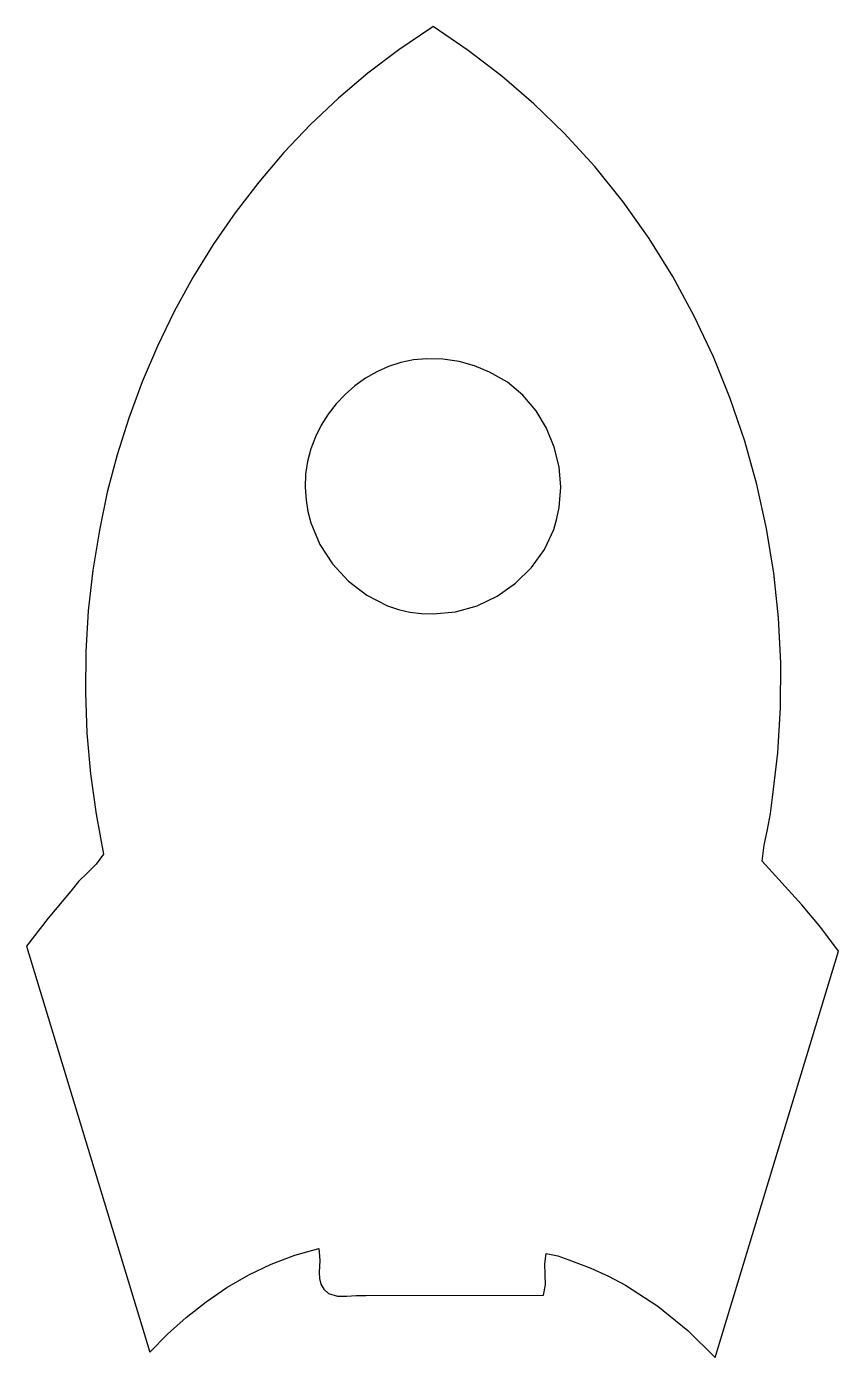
# Model space of a CAD drawing. Extents: x 52 to 159, y 34 to 209.
import ezdxf

# ---------------------------------------------------------------- set-up
doc = ezdxf.new("R2010")
doc.units = 0

msp = doc.modelspace()

# ---------------------------------------------------------------- linework, layer by layer
at = {"layer": 'Layer 1', "color": 7}
for points in [[(105.616863, 209.220576), (101.384996, 206.380624), (97.330898, 203.310385), (93.459597, 200.022497), (89.776122, 196.529597), (86.285501, 192.844322), (82.992763, 188.979308), (79.902936, 184.947194), (77.02105, 180.760615), (74.352132, 176.432209), (71.901211, 171.974613), (69.673316, 167.400464), (67.673475, 162.722399), (65.906717, 157.953055), (64.37807, 153.105069), (63.092564, 148.191078), (62.055226, 143.223719), (61.193067, 137.930171), (60.601429, 132.600384), (60.277763, 127.247472), (60.219522, 121.884549), (60.424157, 116.52473), (60.88912, 111.181129), (61.611863, 105.866861), (62.589838, 100.595039), (61.62125, 99.303718), (60.479459, 98.15632), (59.318087, 97.020704), (58.290758, 95.764728), (55.313273, 92.213948), (52.495118, 88.534597), (68.684438, 35.15104), (71.002396, 37.4929), (73.470416, 39.701528), (76.078724, 41.752176), (78.817547, 43.620094), (81.677111, 45.280532), (84.647644, 46.708741), (87.719372, 47.87997), (90.882521, 48.76947), (91.019082, 47.23009), (90.948151, 45.598229), (90.989385, 44.80829), (91.164157, 44.068039), (91.534271, 43.401743), (92.161529, 42.833672), (93.328406, 42.48201), (94.561417, 42.483617), (95.817306, 42.598348), (97.052818, 42.586061), (120.415585, 42.619067), (120.686764, 43.97671), (120.645457, 45.361448), (120.579346, 46.747353), (120.776112, 48.108498), (122.29118, 47.812861), (123.735134, 47.293921), (126.636868, 46.172991), (128.940135, 45.117588), (131.174518, 43.929239), (135.424585, 41.18512), (139.362979, 38.003477), (142.96561, 34.447151), (159.159221, 87.843583), (156.844974, 90.957126), (154.372247, 93.944409), (149.167509, 99.698011), (149.416756, 101.79743), (149.82969, 103.874064), (150.247785, 105.951925), (150.512513, 108.055021), (151.208731, 113.928601), (151.568729, 119.83473), (151.595799, 125.754569), (151.293234, 131.669283), (150.664326, 137.560033), (149.712365, 143.407982), (148.440646, 149.194294), (146.852458, 154.900131), (144.951096, 160.506655), (142.73985, 165.99503), (140.222012, 171.346418), (137.400876, 176.541982), (134.279732, 181.562885), (130.861873, 186.39029), (127.15059, 191.005359), (123.149177, 195.389255), (119.162537, 199.274846), (114.939999, 202.902965), (110.511936, 206.280344), (105.908716, 209.413714), (105.725467, 209.292442), (105.616863, 209.220576)], [(105.071782, 165.7386), (103.351085, 165.593439), (101.67434, 165.251205), (100.05298, 164.725096), (98.498437, 164.028311), (97.022145, 163.174049), (95.635536, 162.17551), (94.350043, 161.045893), (93.177099, 159.798396), (92.128137, 158.446219), (91.214588, 157.00256), (90.447887, 155.480619), (89.839466, 153.893596), (89.400757, 152.254688), (89.143194, 150.577095), (89.078209, 148.874016), (89.217235, 147.15865), (89.458967, 145.641546), (89.847045, 144.159088), (91.028579, 141.334984), (92.694525, 138.760096), (94.777568, 136.508183), (97.210397, 134.653001), (99.925699, 133.268308), (101.368242, 132.775444), (102.85616, 132.427862), (104.381041, 132.23478), (105.934469, 132.205419), (108.8594, 132.480225), (111.684228, 133.275003), (114.33617, 134.540103), (116.742446, 136.225876), (118.830273, 138.28267), (120.526872, 140.660835), (121.759461, 143.310722), (122.179007, 144.722045), (122.455258, 146.182679), (122.669468, 148.854335), (122.452151, 151.524831), (121.825556, 154.131217), (120.811931, 156.61054), (119.433525, 158.899848), (117.712586, 160.93619), (115.671363, 162.656612), (113.332103, 163.998164), (111.367202, 164.826199), (109.313579, 165.395598), (107.204137, 165.701389), (105.071782, 165.7386), (105.071782, 165.7386)]]:
    msp.add_lwpolyline(points, dxfattribs=at)

doc.saveas('drawing.dxf')
